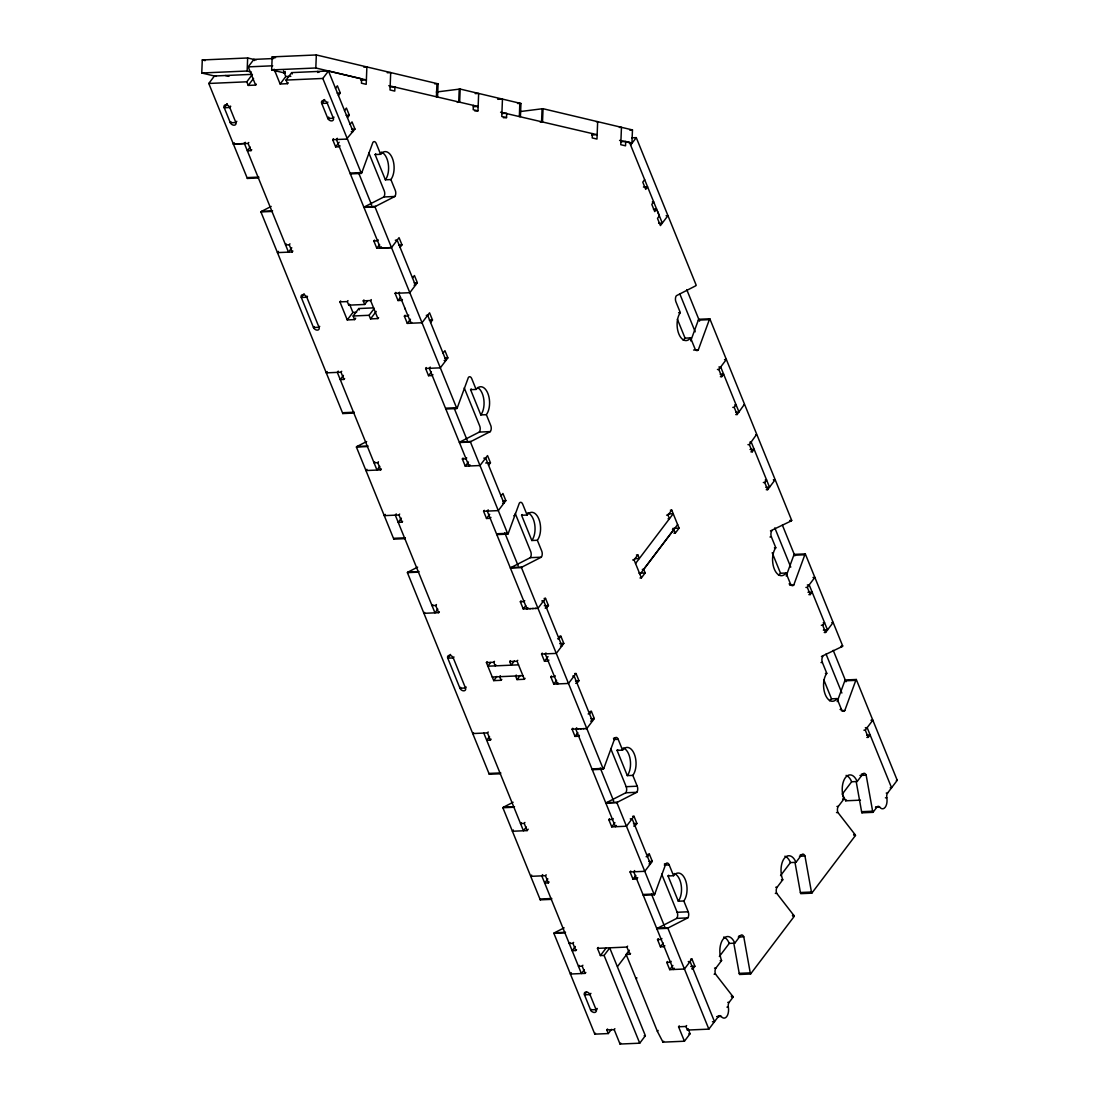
<?xml version="1.0" encoding="UTF-8"?>
<svg xmlns="http://www.w3.org/2000/svg" width="1099" height="1099" viewBox="0 0 1099 1099"><rect width="100%" height="100%" fill="white"/><g stroke="black" fill="none" stroke-linecap="round" stroke-linejoin="round"><path stroke-width="1.5" d="M216.173 76.422L201.763 73.001L202.285 59.964L247.66 57.972L256.094 59.978M251.355 72.012L247.138 71.009L247.66 57.972M285.218 71.504L285.149 73.125L271.673 69.924L272.181 56.887L316.333 54.95L438.075 83.826L437.567 96.863L436.413 96.891L436.935 83.854L438.075 83.826M275.451 72.067L275.478 71.256M360.857 80.227L366.379 79.98L315.811 67.987L316.333 54.95M457.28 102.358L458.709 102.18L459.217 89.143L460.179 89.06L520.953 103.485L520.431 116.521L519.36 116.535L519.8 103.498L520.953 103.485M460.179 89.06L459.657 102.097L458.709 102.18M473.381 105.353L473.216 109.708L477.969 110.834L478.656 93.456L475.208 93.607M503.383 117.744L506.529 117.607L506.708 113.266L501.982 113.472M540.145 122.003L541.573 121.824L542.082 108.787L543.043 108.719L632.461 129.929L631.939 142.966L629.191 143.09M543.043 108.719L542.521 121.755L541.683 121.81M592.388 133.583L592.21 137.925L596.977 139.051L597.664 121.673L596.276 121.728M620.976 141.689L625.702 141.483L625.537 145.824L620.77 144.697L621.457 127.319L619.396 127.415M361.859 172.557L350.828 173.038A4.396 2.39 87.5 0 1 350.347 173.903L361.379 173.422A4.396 2.39 87.5 0 0 361.859 172.557L372.891 142.375A4.382 2.377 87.5 0 1 376.243 143.488L380.639 154.313A15.345 8.339 87.5 0 1 392.357 158.229A15.345 8.339 87.5 0 1 390.887 179.563L395.283 190.388A4.382 2.377 87.5 0 1 394.871 196.474L375.583 206.351A4.382 2.377 87.5 0 0 374.979 206.9L363.948 207.395A4.382 2.377 87.5 0 1 364.538 206.832L383.826 196.968L394.871 196.474M457.335 407.674L446.29 408.155A4.396 2.39 87.5 0 1 445.823 409.02L456.854 408.54A4.396 2.39 87.5 0 0 457.335 407.674L468.366 377.493A4.382 2.377 87.5 0 1 471.718 378.606L476.114 389.431A15.345 8.339 87.5 0 1 487.832 393.346A15.345 8.339 87.5 0 1 486.362 414.68L490.758 425.505A4.382 2.377 87.5 0 1 490.333 431.591L471.045 441.455A4.396 2.39 87.5 0 0 470.454 442.018L459.409 442.512A4.396 2.39 87.5 0 1 460.014 441.949L479.301 432.086L490.333 431.591M508.329 533.262L497.298 533.743A4.396 2.39 87.5 0 1 496.817 534.609L507.848 534.128A4.396 2.39 87.5 0 0 508.329 533.262L519.36 503.081A4.382 2.377 87.5 0 1 522.712 504.194L527.108 515.019A15.345 8.339 87.5 0 1 538.826 518.934A15.345 8.339 87.5 0 1 537.356 540.268L541.752 551.094A4.382 2.377 87.5 0 1 541.326 557.179L522.052 567.043A4.396 2.39 87.5 0 0 521.448 567.606L510.417 568.101A4.396 2.39 87.5 0 1 511.008 567.537L530.295 557.674L541.326 557.179M690.735 340.882L698.318 320.139A4.396 2.39 87.5 0 1 698.799 319.273L709.83 318.792L791.706 520.418A4.382 2.377 87.5 0 1 791.101 520.981L770.44 530.899M693.593 350.045L698.318 349.839L709.35 319.644A4.396 2.39 87.5 0 1 709.83 318.792M603.804 768.38L592.759 768.86A4.382 2.377 87.5 0 1 592.279 769.726L603.324 769.231A4.382 2.377 87.5 0 0 603.804 768.38L614.836 738.198A4.382 2.377 87.5 0 1 618.188 739.311L622.57 750.136A15.345 8.339 87.5 0 1 634.302 754.051A15.345 8.339 87.5 0 1 632.832 775.386L637.228 786.197A4.382 2.377 87.5 0 1 636.802 792.297L617.514 802.16A4.382 2.377 87.5 0 0 616.924 802.723L605.879 803.204A4.382 2.377 87.5 0 1 606.483 802.655L625.771 792.777L636.802 792.297M654.798 893.968L643.753 894.449A4.382 2.377 87.5 0 1 643.286 895.314L654.317 894.833A4.382 2.377 87.5 0 0 654.798 893.968L665.829 863.787A4.382 2.377 87.5 0 1 669.181 864.899L673.577 875.724A15.345 8.339 87.5 0 1 685.295 879.64A15.345 8.339 87.5 0 1 683.825 900.974L688.221 911.785A4.382 2.377 87.5 0 1 687.795 917.885L668.508 927.748A4.382 2.377 87.5 0 0 667.917 928.312L656.872 928.792A4.382 2.377 87.5 0 1 657.477 928.243L676.764 918.379L687.795 917.885M786.197 576L793.78 555.256A4.382 2.377 87.5 0 1 794.261 554.391L805.306 553.896L842.699 646.006A4.382 2.377 87.5 0 1 842.095 646.569L821.434 656.488M789.645 585.135L793.794 584.943L804.825 554.761A4.382 2.377 87.5 0 1 805.306 553.896M837.191 701.588L844.788 680.844A4.382 2.377 87.5 0 1 845.255 679.979L856.3 679.484L897.237 780.304L887.607 793.011A4.382 2.377 87.5 0 0 886.811 797.764A8.765 4.767 87.5 0 1 885.203 807.27A8.765 4.767 87.5 0 1 879.708 807.147A4.382 2.377 87.5 0 0 876.947 807.092L875.573 807.147M841.339 710.682L844.788 710.531L855.819 680.35A4.382 2.377 87.5 0 1 856.3 679.484M247.344 178.436A4.396 2.39 87.5 0 0 247.811 177.571L258.856 177.09A4.396 2.39 87.5 0 1 258.375 177.956L247.344 178.436L208.783 83.469L214.429 76.01L252.44 74.334M252.097 74.801L246.794 81.807L248.25 85.406L255.614 85.09L248.223 66.874L253.869 59.401L273.802 58.522M236.807 121.288L235.873 122.539L230.35 122.772L224.182 107.578L227.012 103.855M230.708 106.26L229.773 107.51L224.251 107.743L227.081 104.02M235.873 122.539L229.705 107.345L230.405 106.411M248.25 85.406L253.553 78.414M255.614 85.09L256.314 84.156M230.996 121.687L230.282 122.607A3.283 2.308 37.1 0 0 234.142 125.204A3.283 2.308 37.1 0 0 235.804 122.374M234.293 144.024L233.373 144.065L234.321 142.815M274.132 69.21L280.135 84.005L285.795 76.545L290.85 76.312M280.135 84.005L287.498 83.675L286.028 80.076L291.688 72.603L328.477 70.995L361.612 78.853L361.447 83.194L366.201 84.321L366.887 66.943L363.742 67.08M287.498 83.675L288.199 82.755M243.497 143.612L245.352 142.334M233.373 144.065L248.099 143.406L248.8 142.485M250.174 147.06L247.344 150.783L251.025 150.632L251.726 149.698M286.028 80.076L322.818 78.455L328.477 70.995L353.081 131.578L351.24 131.66M321.677 103.292A3.283 2.308 37.1 0 1 323.34 100.462A3.283 2.308 37.1 0 1 327.186 103.045L333.354 118.239L327.845 118.486L321.677 103.292L324.493 99.556M324.562 99.721L321.732 103.457L327.255 103.21M335.497 88.291L337.379 85.804L340.305 93.017L338.423 95.503M327.186 103.045L327.9 102.111M328.477 117.387L327.777 118.321A3.283 2.308 37.1 0 0 331.637 120.904A3.283 2.308 37.1 0 0 333.299 118.074L334 117.153M327.845 118.486L328.78 117.236M344.523 110.532L346.419 108.045L349.345 115.258L347.463 117.744M340.017 145.81L339.316 146.744L335.635 146.895L332.709 139.683L333.409 138.749M332.709 139.683L336.39 139.532L337.324 138.282M350.141 124.366L352.023 121.879L354.963 129.091L346.501 139.078M335.635 146.895L339.165 142.238M278.404 251.383L277.456 252.619L292.183 251.973L292.883 251.039M286.276 243.992L285.575 244.926L289.243 244.761L289.957 243.827M291.798 247.783L288.501 252.138L244.418 143.571M304.107 293.735L301.291 297.472L313.49 327.529A3.283 2.308 37.1 0 0 317.35 330.112A3.283 2.308 37.1 0 0 319.012 327.282L319.713 326.348M307.514 296.29L306.8 297.225L301.291 297.472A3.283 2.308 37.1 0 1 302.953 294.642A3.283 2.308 37.1 0 1 306.8 297.225L319.012 327.282L313.49 327.529L314.204 326.595M400.091 247.357L401.973 244.871L399.047 237.645L391.505 247.605L376.792 248.25L373.866 241.038L374.567 240.104M378.248 239.939L377.534 240.873L373.866 241.038M376.792 248.25L379.622 244.514M347.421 139.037L336.39 139.532L380.474 248.086L381.408 246.849M355.678 318.202L354.606 319.603L347.257 319.919L339.934 301.882L340.635 300.947M339.934 301.882L347.284 301.566L347.998 300.631M347.284 301.566L348.754 305.165L349.455 304.231M347.257 319.919L352.903 312.459L356.584 312.295M348.754 305.165L364.689 304.464L363.233 300.865L363.934 299.931M354.606 319.603L353.15 315.99L358.796 308.531L373.742 307.871M364.689 304.464L367.519 300.741M363.233 300.865L370.583 300.535L371.297 299.601M353.15 315.99L369.085 315.289L374.031 308.75M327.227 371.613L326.279 372.863L340.992 372.204L341.707 371.27M369.085 315.289L370.555 318.902L376.201 311.429M402.413 299.464L401.712 300.384L398.03 300.549L395.104 293.337L395.805 292.403M338.258 371.132L337.324 372.369L376.984 470.056L379.814 466.333M370.555 318.902L377.919 318.573L378.619 317.638M395.104 293.337L398.772 293.172L399.487 292.238M412.537 278.006L414.419 275.519L417.345 282.731L409.817 292.691L398.772 293.172L410.985 323.23L422.016 322.749L429.558 312.803L432.484 320.015L430.602 322.502M398.03 300.549L400.503 297.293M343.424 375.391L340.25 379.581L343.932 379.43L344.633 378.496M411.218 323.23L407.303 323.394L404.377 316.182L405.078 315.248M408.759 315.083L408.059 316.017L404.377 316.182M407.303 323.394L410.49 319.205M410.985 323.23L411.685 322.295M432.924 374.608L432.223 375.542L428.541 375.693L425.615 368.481L426.316 367.547M488.574 465.275L490.456 462.789L487.53 455.577L480.002 465.523L468.957 466.017L429.297 368.33L430.231 367.08M443.048 353.164L444.93 350.677L447.87 357.889L440.328 367.835L425.615 368.481M428.541 375.693L431.371 371.97M366.887 469.3L365.953 470.551L380.666 469.905L381.367 468.971M374.759 461.91L374.058 462.844L377.74 462.679L378.441 461.759M630.62 145.095L636.266 137.622L696.23 285.3A4.396 2.39 87.5 0 1 695.626 285.864L676.352 295.727A4.382 2.377 87.5 0 0 675.926 301.827L680.322 312.638A15.345 8.339 87.5 0 0 678.852 333.972A15.345 8.339 87.5 0 0 690.57 337.888L694.966 348.713A4.382 2.377 87.5 0 0 698.318 349.839M385.2 514.387L384.265 515.637L398.978 514.991L399.679 514.057M644.66 179.659L642.778 182.146L645.704 189.371L647.586 186.871L643.451 187.064M396.244 513.906L395.297 515.156L434.97 612.844L437.787 609.107M401.41 518.165L398.223 522.368L401.904 522.204L402.605 521.269M469.905 464.767L468.957 466.017L465.275 466.182L462.349 458.956L463.064 458.022M466.732 457.871L466.031 458.805L462.349 458.956M465.275 466.182L468.462 461.978M490.91 517.382L490.195 518.316L486.514 518.481L483.587 511.269L484.302 510.334M483.587 511.269L487.269 511.104L488.203 509.854M501.02 495.937L502.916 493.451L505.842 500.663L498.3 510.609L487.269 511.104L526.929 608.791L527.85 608.75M486.514 518.481L489.701 514.277M424.64 612.39L423.926 613.324L438.638 612.679L439.353 611.745M432.745 604.697L432.031 605.631L435.712 605.467L436.427 604.532M450.576 654.441L447.76 658.177L459.959 688.235A3.283 2.308 37.1 0 0 463.819 690.818A3.283 2.308 37.1 0 0 465.481 687.988L466.182 687.054M453.983 656.996L453.269 657.93L447.76 658.177A3.283 2.308 37.1 0 1 449.409 655.347A3.283 2.308 37.1 0 1 453.269 657.93L465.481 687.988L459.959 688.235L460.66 687.301M545.173 608.118L546.56 608.049L548.442 605.563L545.502 598.351L537.974 608.31L523.261 608.956L520.322 601.744L521.036 600.81M524.718 600.645L524.003 601.579L520.322 601.744M523.261 608.956L525.734 605.686M526.929 608.791L527.877 607.555M501.79 679.361L501.075 680.295L493.726 680.624L486.404 662.587L487.104 661.653M490.69 662.463L487.86 666.2L518.522 664.84M486.404 662.587L493.753 662.271L494.468 661.337M717.441 369.498L718.815 369.443L726.357 359.483L725.436 359.524M495.924 664.936L495.223 665.87L493.753 662.271M720.367 376.71L721.755 376.655L723.637 374.168L720.188 374.319M493.726 680.624L496.899 676.421M514.346 660.966L511.159 665.17L509.702 661.557L510.403 660.636M500.32 675.761L499.619 676.696L501.075 680.295M509.702 661.557L517.052 661.241L517.766 660.307M516.269 675.061L515.555 675.995L517.025 679.594L524.374 679.278L525.088 678.344M473.463 732.621L472.749 733.555L487.461 732.909L488.176 731.975M517.025 679.594L520.198 675.404M548.882 660.156L548.167 661.09L544.5 661.255L541.56 654.042L542.274 653.108M541.56 654.042L545.241 653.878L545.956 652.943M575.684 683.262L577.071 683.207L578.953 680.721L576.027 673.495L568.485 683.454L557.454 683.935L545.241 653.878L556.286 653.397L563.814 643.437L560.888 636.225L559.006 638.711L557.619 638.78M732.813 407.372L734.201 407.317L736.083 404.817L734.709 404.885M544.5 661.255L548.03 656.584M489.536 736.55L486.72 740.286L490.401 740.122L491.102 739.187M735.753 414.584L737.127 414.529L744.202 404.597M632.694 559.941L634.068 559.872L637.846 554.899L639.302 558.512L634.48 558.718M666.598 515.156L667.986 515.088L671.75 510.115L679.072 528.152L675.308 533.125L673.921 533.18M635.565 563.485L673.247 513.714L668.343 513.934M557.674 683.921L553.772 684.1L550.846 676.888L551.547 675.954M555.229 675.789L554.514 676.723L550.846 676.888M553.772 684.1L556.602 680.363M642.324 569.392L643.698 569.323L673.838 529.512L675.308 533.125M639.961 574.31L677.643 524.539M557.454 683.935L558.155 683.001M640.016 577.978L641.404 577.909L645.168 572.936L643.698 569.323M747.952 444.642L749.339 444.587L756.414 434.654M750.878 451.854L752.266 451.799L754.148 449.312L750.013 449.491M579.393 735.313L578.692 736.234L575.011 736.399L572.084 729.186L572.785 728.252M576.7 727.785L575.752 729.022L572.084 729.186M616.374 825.473L615.426 826.723L575.752 729.022L586.797 728.541L594.325 718.581L591.399 711.369L589.517 713.855L588.144 713.924M763.338 482.516L764.712 482.461L766.594 479.975L765.22 480.029M575.011 736.399L577.84 732.676M766.264 489.728L767.638 489.673L775.18 479.714L774.259 479.755M513.357 830.006L512.422 831.256L527.135 830.597L528.193 829.209M521.228 822.615L520.528 823.549L524.209 823.385L524.91 822.45M526.284 827.039L523.454 830.762L483.78 733.074M531.669 875.092L530.721 876.343L545.447 875.697L546.148 874.763M542.7 874.612L541.766 875.848L581.426 973.549L584.256 969.813M547.865 878.87L544.692 883.074L548.374 882.909L549.074 881.975M633.67 826.036L635.043 825.981L636.925 823.494L633.999 816.282L626.457 826.228L611.745 826.874L608.819 819.662L609.519 818.728M613.201 818.576L612.5 819.497L608.819 819.662M611.745 826.874L614.932 822.684M805.924 587.429L807.312 587.361L814.84 577.415L813.919 577.456M808.864 594.641L810.238 594.573L812.12 592.086L807.985 592.265M569.928 942.557L569.227 943.491L572.909 943.327L573.609 942.393M637.722 877.62L636.664 879.021L632.983 879.186L630.057 871.96L630.757 871.04M575.34 946.5L572.153 950.704L575.835 950.539L576.535 949.605M634.673 870.559L633.738 871.809L673.399 969.497L674.346 968.246M630.057 871.96L644.77 871.315L652.311 861.369L649.372 854.157L647.49 856.643L646.116 856.698M821.31 625.29L822.684 625.235L824.566 622.748L823.192 622.803M632.983 879.186L635.813 875.45M824.236 632.516L825.624 632.447L833.152 622.501L831.778 622.556M571.343 972.78L570.395 974.03L585.108 973.384L585.822 972.45M579.214 965.403L578.5 966.323L582.182 966.172L582.882 965.238M614.891 1028.691L614.19 1029.626L620.042 1044.05L639.728 1043.185L645.374 1035.725L609.739 947.942L604.079 955.416L600.397 955.581L597.471 948.355L598.186 947.434M600.397 955.581L606.057 948.107M586.578 992.026L584.462 994.829L590.74 1010.297A2.445 1.717 37.1 0 0 591.496 1011.368L593.35 1012.33A3.984 2.802 37.1 0 0 595.576 1012.152L596.372 1011.149A2.445 1.717 37.1 0 0 596.262 1010.063L589.971 994.581A3.283 2.308 37.2 0 0 586.11 991.999A3.283 2.308 37.2 0 0 584.462 994.829L589.971 994.581L590.919 993.345M597.471 948.355L626.897 947.063L627.611 946.129M688.153 1029.021L690.076 1033.747L684.43 1041.22L662.972 1042.154L657.394 1031.398L626.155 954.44L629.329 950.237M617.514 966.516L626.705 954.385M626.155 954.44L629.837 954.275L630.538 953.341M590.74 1010.297L591.441 1009.363M597.018 1008.374L596.084 1009.61L590.561 1009.857M596.262 1010.063L596.963 1009.129M664.826 945.717L664.126 946.651L660.444 946.816L657.518 939.604L658.219 938.67M661.9 938.505L661.2 939.439L657.518 939.604M660.444 946.816L663.274 943.079M564.117 927.844L554.473 932.776A4.382 2.377 87.5 0 0 553.869 933.326L594.806 1034.145L595.507 1033.211M594.806 1034.145L608.297 1033.555L606.827 1029.942L607.541 1029.007M608.297 1033.555L611.47 1029.351M691.642 968.823L693.016 968.755L694.898 966.268L691.972 959.056L684.443 969.016L669.731 969.661L666.791 962.449L667.505 961.515M671.173 961.35L670.472 962.284L666.791 962.449M669.731 969.661L672.904 965.458M620.042 1044.05L620.756 1043.116M863.91 730.203L865.284 730.134L872.826 720.188L871.905 720.23M866.836 737.415L868.21 737.36L870.106 734.86L866.644 735.025M657.394 1031.398L658.109 1030.464M719.364 956.473L729.255 943.409L734.778 943.162L740.424 935.702A4.382 2.377 87.5 0 1 743.776 936.815L750.246 972.862A4.382 2.377 87.5 0 0 750.59 973.989L739.558 974.483A4.382 2.377 87.5 0 1 739.215 973.343L733.953 944.068M780.551 875.642L790.442 862.578L795.964 862.344L801.611 854.871A4.382 2.377 87.5 0 1 804.963 855.997L811.447 892.031A4.382 2.377 87.5 0 0 811.79 893.171L800.745 893.652A4.382 2.377 87.5 0 1 800.402 892.512L795.14 863.237M842.576 793.739L851.643 781.76L857.151 781.513L862.811 774.053A4.382 2.377 87.5 0 1 866.163 775.166L872.633 811.199A4.382 2.377 87.5 0 0 872.977 812.34L861.946 812.82A4.382 2.377 87.5 0 1 861.602 811.694L856.341 782.406M717.097 1016.479L718.471 1016.41A4.382 2.377 87.5 0 1 721.232 1016.479A8.765 4.767 87.5 0 0 726.727 1016.589A8.765 4.767 87.5 0 0 728.335 1007.082A4.382 2.377 87.5 0 1 729.132 1002.343L733.102 997.095A4.382 2.377 87.5 0 0 732.607 996.161L715.518 974.14A4.382 2.377 87.5 0 1 715.93 968.054L721.59 960.581A15.345 8.339 87.5 0 1 723.046 939.247A15.345 8.339 87.5 0 1 734.778 943.162M750.59 973.989L794.302 916.264A4.382 2.377 87.5 0 0 793.794 915.343L776.705 893.322A4.382 2.377 87.5 0 1 777.13 887.223L782.776 879.763A15.345 8.339 87.5 0 1 784.246 858.429A15.345 8.339 87.5 0 1 795.964 862.344M811.79 893.171L855.489 835.446A4.382 2.377 87.5 0 0 854.995 834.512L837.905 812.491A4.382 2.377 87.5 0 1 838.317 806.391L843.977 798.932A15.345 8.339 87.5 0 1 845.433 777.597A15.345 8.339 87.5 0 1 857.151 781.513M662.972 1042.154L663.672 1041.234M842.219 794.069L845.694 800.8L846.409 799.866M684.43 1041.22L678.564 1026.782L679.278 1025.862M678.564 1026.782L685.927 1026.466L686.628 1025.532M685.927 1026.466L687.397 1030.065L688.098 1029.145M861.946 812.82L862.688 811.845M687.397 1030.065L708.855 1029.131L718.471 1016.41M872.977 812.34L876.947 807.092M725.999 359.95L724.516 359.565M744.311 405.036L743.748 404.611M756.51 435.094L755.947 434.668M774.822 480.181L773.339 479.796M814.496 577.882L812.999 577.483M872.469 720.656L870.985 720.271M342.806 413.554A4.396 2.39 87.5 0 0 343.286 412.688L354.318 412.207A4.396 2.39 87.5 0 1 353.851 413.073L342.806 413.554L260.93 211.928A4.382 2.377 87.5 0 1 261.535 211.365L271.178 206.433M393.799 539.142A4.396 2.39 87.5 0 0 394.28 538.276L405.325 537.796A4.396 2.39 87.5 0 1 404.844 538.661L393.799 539.142L356.406 447.046A4.382 2.377 87.5 0 1 357.01 446.482L366.654 441.551M489.275 774.259A4.382 2.377 87.5 0 0 489.756 773.394L500.787 772.913A4.382 2.377 87.5 0 1 500.306 773.778L489.275 774.259L407.399 572.634A4.382 2.377 87.5 0 1 408.004 572.071L417.647 567.139M540.268 899.847A4.382 2.377 87.5 0 0 540.749 898.982L551.78 898.501A4.382 2.377 87.5 0 1 551.313 899.367L540.268 899.847L502.875 807.738A4.382 2.377 87.5 0 1 503.479 807.188L513.109 802.256M436.317 92.028L459.217 89.143M520.624 111.507L542.082 108.787M235.213 143.983L237.054 143.9M237.975 143.859L239.816 143.777M240.736 143.735L242.577 143.653M487.269 511.104L487.956 511.076M248.223 66.874L272.744 65.789M201.763 73.001L247.138 71.009M271.673 69.924L315.811 67.987M283.776 73.193L285.149 73.125M387.246 72.74L390.694 72.589L390.008 89.967L394.761 91.093L394.939 86.752L390.2 86.958M208.783 83.469L246.794 81.807M388.799 85.681L478.147 106.493L473.312 106.699M337.159 93.154L340.305 93.017M497.737 99.308L502.463 99.089L501.776 116.48L506.529 117.607M346.185 115.395L349.345 115.258M474.823 110.972L477.969 110.834M500.567 112.194L597.142 134.71L591.633 134.957M351.804 129.229L354.963 129.091M336.39 139.532L337.311 139.491M629.7 130.053L632.461 129.929M631.664 137.828L636.266 137.622M619.561 140.411L631.939 142.966M390.887 179.563L385.378 179.81L375.116 154.561L380.639 154.313M261.535 211.365L272.566 210.884A4.382 2.377 87.5 0 0 271.975 211.434L260.93 211.928M364.538 206.832L375.583 206.351M652.311 201.969L653.685 201.914L651.803 204.4L654.729 211.612L656.611 209.126L653.465 209.263M666.104 215.72L667.945 215.651L660.417 225.597L657.49 218.385L659.373 215.899L657.49 211.283M658.617 223.276L662.299 223.111L629.521 142.389L625.702 141.483M395.324 240.214L397.151 240.145L415.463 285.232L414.089 285.287M398.813 245.008L401.973 244.871M380.474 248.086L390.585 247.646M414.199 282.883L417.345 282.731M426.288 315.344L427.676 315.289L445.974 360.376L444.147 360.458M429.338 320.152L432.484 320.015M678.591 312.72L680.322 312.638M698.318 320.139L709.35 319.644M683.042 340.044A15.345 8.339 87.5 0 0 685.062 338.135L690.57 337.888M444.71 358.027L447.87 357.889M429.297 368.33L430.217 368.289M718.87 367.025L720.697 366.956L739.009 412.043L735.794 412.18M486.362 414.68L480.84 414.927L470.592 389.678L476.114 389.431M357.01 446.482L368.041 445.988A4.382 2.377 87.5 0 0 367.437 446.551L356.406 447.046M460.014 441.949L471.045 441.455M749.834 442.155L751.221 442.1L769.52 487.187L765.852 487.352M483.807 458.146L485.648 458.063L503.96 503.15L502.573 503.218M485.731 462.995L490.456 462.789M502.683 500.801L505.842 500.663M537.356 540.268L531.834 540.516L521.585 515.266L527.108 515.019M670.376 510.17L671.75 510.115M668.068 518.755L669.442 518.701L667.986 515.088M789.631 520.514L791.706 520.418M789.728 521.036L791.101 520.981M672.863 528.427L679.072 528.152M672.464 529.581L673.838 529.512M770.014 536.999L771.402 536.93L775.798 547.755A15.345 8.339 87.5 0 0 774.328 569.09A15.345 8.339 87.5 0 0 786.046 573.005L790.442 583.83A4.382 2.377 87.5 0 0 793.794 584.943M774.41 547.824L775.798 547.755M636.458 554.968L637.846 554.899M408.004 572.071L419.035 571.576A4.382 2.377 87.5 0 0 418.444 572.139L407.399 572.634M511.008 567.537L522.052 567.043M793.78 555.256L804.825 554.761M638.959 573.211L645.168 572.936M778.518 575.162A15.345 8.339 87.5 0 0 780.524 573.252L786.046 573.005M789.055 583.885L790.442 583.83M807.353 584.956L809.194 584.874L827.506 629.961L823.357 630.139M544.129 598.419L545.502 598.351M541.78 600.919L543.62 600.837L561.932 645.924L560.559 645.992M544.293 605.755L548.442 605.563M529.691 608.667L530.611 608.626M532.452 608.544L533.372 608.503M535.213 608.434L536.133 608.393M559.501 636.294L560.888 636.225M559.679 643.629L563.814 643.437M841.326 646.061L842.699 646.006M840.721 646.624L842.095 646.569M492.256 677.011L522.918 675.665M574.64 673.563L576.027 673.495M821.022 662.587L822.395 662.518L826.791 673.344A15.345 8.339 87.5 0 0 825.322 694.678A15.345 8.339 87.5 0 0 837.04 698.593L841.436 709.418A4.382 2.377 87.5 0 0 844.788 710.531M572.758 676.05L574.131 675.995L592.443 721.081L590.603 721.15M575.505 680.872L578.953 680.721M825.404 673.412L826.791 673.344M844.788 680.844L855.819 680.35M829.511 700.75A15.345 8.339 87.5 0 0 831.517 698.84L837.04 698.593M590.026 711.438L591.399 711.369M590.877 718.746L594.325 718.581M840.062 709.473L841.436 709.418M577.593 728.939L578.514 728.912M580.354 728.829L581.275 728.788M583.116 728.706L584.036 728.664M585.877 728.582L586.797 728.541M613.448 738.253L614.836 738.198M865.325 727.73L867.166 727.648L891.577 787.763L890.204 787.832M614.039 739.49L618.188 739.311M632.832 775.386L627.309 775.619L617.061 750.37L622.57 750.136M861.424 774.108L862.811 774.053M859.954 775.441L866.163 775.166M610.714 748.584L626.183 786.692L637.228 786.197M896.317 780.345L897.237 780.304M503.479 807.188L514.511 806.693A4.382 2.377 87.5 0 0 513.906 807.257L502.875 807.738M606.483 802.655L617.514 802.16M886.234 793.08L887.607 793.011M842.59 799L843.977 798.932M885.423 797.833L886.811 797.764M845.694 800.8L860.448 800.154M836.943 806.46L838.317 806.391M632.612 816.337L633.999 816.282M875.56 807.339L879.708 807.147M630.277 818.851L632.117 818.769L650.429 863.855L649.042 863.91M836.518 812.559L837.905 812.491M861.602 811.694L872.633 811.199M633.477 823.646L636.925 823.494M853.607 834.567L854.995 834.512M854.115 835.501L855.489 835.446M647.998 854.211L649.372 854.157M648.863 861.52L652.311 861.369M800.237 854.94L801.611 854.871M799.44 856.245L804.963 855.997M664.455 863.841L665.829 863.787M664.346 865.119L669.181 864.899M683.825 900.974L678.303 901.207L668.055 875.958L673.577 875.724M781.403 879.818L782.776 879.763M775.743 887.278L777.13 887.223M775.331 893.377L776.705 893.322M800.402 892.512L811.447 892.031M661.708 874.172L677.176 912.28L688.221 911.785M792.42 915.398L793.794 915.343M792.915 916.332L794.302 916.264M554.473 932.776L565.504 932.282A4.382 2.377 87.5 0 0 564.9 932.845L553.869 933.326M657.477 928.243L668.508 927.748M739.05 935.757L740.424 935.702M738.253 937.062L743.776 936.815M690.598 959.111L691.972 959.056M688.249 961.625L690.09 961.543L714.501 1021.658L712.427 1021.754M720.202 960.65L721.59 960.581M690.763 966.447L694.898 966.268M714.556 968.109L715.93 968.054M714.13 974.209L715.518 974.14M636.898 977.849L636.211 977.876A4.382 2.377 87.5 0 0 636.541 979.017M739.215 973.343L750.246 972.862M731.233 996.23L732.607 996.161M731.728 997.15L733.102 997.095M727.758 1002.398L729.132 1002.343M726.947 1007.151L728.335 1007.082M717.084 1016.657L721.232 1016.479M606.827 1029.942L614.19 1029.626M644.138 1035.78L645.374 1035.725M688.743 1033.816L690.076 1033.747M519.8 103.498L517.533 103.485M434.654 83.826L436.935 83.854M272.181 56.887L275.561 57.697M319.507 71.957L317.432 71.476L317.872 72.548M202.285 59.964L205.115 60.637M225.46 75.529L228.949 76.353M686.751 289.628L699.568 321.196M782.378 525.116L794.865 555.86M833.221 650.333L845.996 681.806M718.815 369.443L721.755 376.655M734.201 407.317L737.127 414.529M749.339 444.587L752.266 451.799M764.712 482.461L767.638 489.673M807.312 587.361L810.238 594.573M822.684 625.235L825.624 632.447M865.284 730.134L868.21 737.36M679.828 293.941L695.2 331.816M774.809 527.877L790.758 567.153M826.036 654.029L841.889 693.043M677.369 319.205L685.062 338.135M772.199 552.728L780.524 573.252M823.838 679.896L831.517 698.84M634.068 559.872L641.404 577.909M368.783 152.775L384.252 190.869A4.382 2.377 87.5 0 1 383.826 196.968M464.245 387.892L479.714 425.986A4.382 2.377 87.5 0 1 479.301 432.086M515.239 513.48L530.721 551.574A4.382 2.377 87.5 0 1 530.295 557.674M322.818 78.455L361.379 173.422M374.979 206.9L456.854 408.54M470.454 442.018L507.848 534.128M521.448 567.606L603.324 769.231M616.924 802.723L654.317 894.833M667.917 928.312L708.855 1029.131M358.988 173.793L371.723 205.17M454.464 408.924L467.212 440.342M504.784 532.85L518.178 565.834M600.288 768.05L613.682 801.047M651.515 894.215L664.799 926.938M404.885 308.201L405.284 309.176M291.688 72.603L292.238 73.963M283.487 70.844L285.795 76.545M370.583 300.535L377.919 318.573M517.052 661.241L524.374 679.278M626.897 947.063L629.837 954.275M358.796 308.531L359.346 309.877M253.869 59.401L254.336 60.541M349.702 304.56L352.903 312.459M604.079 955.416L639.728 1043.185M248.099 143.406L251.025 150.632M289.243 244.761L292.183 251.973M340.992 372.204L343.932 379.43M377.74 462.679L380.666 469.905M398.978 514.991L401.904 522.204M435.712 605.467L438.638 612.679M487.461 732.909L490.401 740.122M524.209 823.385L527.135 830.597M545.447 875.697L548.374 882.909M572.909 943.327L575.835 950.539M582.182 966.172L585.108 973.384M375.116 154.561A15.345 8.339 87.5 0 1 375.734 153.833M381.284 152.102A15.345 8.339 87.5 0 1 388.304 163.971A15.345 8.339 87.5 0 1 385.378 179.81M470.592 389.678A15.345 8.339 87.5 0 1 471.21 388.936M477.598 387.576A15.345 8.339 87.5 0 1 483.876 399.857A15.345 8.339 87.5 0 1 480.84 414.927M521.585 515.266A15.345 8.339 87.5 0 1 522.204 514.524M527.754 512.807A15.345 8.339 87.5 0 1 534.76 524.676A15.345 8.339 87.5 0 1 531.834 540.516M626.183 786.692A4.382 2.377 87.5 0 1 625.771 792.777M677.176 912.28A4.382 2.377 87.5 0 1 676.764 918.379M822.395 662.518A4.382 2.377 87.5 0 1 822.808 656.433M771.402 536.93A4.382 2.377 87.5 0 1 771.814 530.844M668.055 875.958A15.345 8.339 87.5 0 1 668.673 875.23M674.223 873.499A15.345 8.339 87.5 0 1 681.229 885.368A15.345 8.339 87.5 0 1 678.303 901.207M617.061 750.37A15.345 8.339 87.5 0 1 617.665 749.642M623.215 747.911A15.345 8.339 87.5 0 1 630.235 759.78A15.345 8.339 87.5 0 1 627.309 775.619M723.691 937.035A15.345 8.339 87.5 0 1 729.255 943.409M784.892 856.203A15.345 8.339 87.5 0 1 790.442 862.578M846.079 775.386A15.345 8.339 87.5 0 1 851.643 781.76M515.39 514.895A6.58 3.572 87.5 0 1 513.755 515.733M224.182 107.578A3.283 2.308 37.1 0 1 225.845 104.762A3.283 2.308 37.1 0 1 229.705 107.345"/></g></svg>
